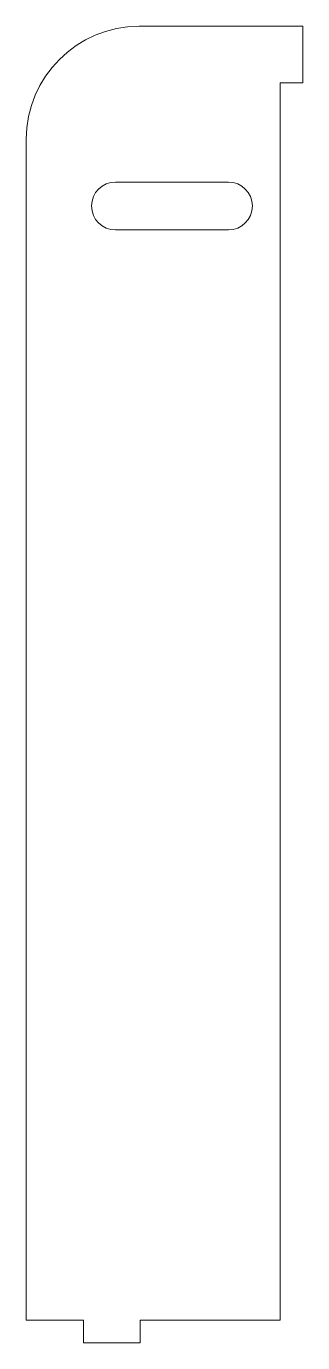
# Model space of a CAD drawing. Header units: millimetres. Extents: x 0 to 49, y -45 to 188.
import ezdxf

# ---------------------------------------------------------------- set-up
doc = ezdxf.new("R2010")
doc.units = ezdxf.units.MM
doc.layers.add('1', color=7, linetype='Continuous', true_color=0xffffff)

msp = doc.modelspace()

# ---------------------------------------------------------------- linework, layer by layer
at = {"layer": '1', "color": 163, "linetype": 'Continuous', "lineweight": 18}
for p, q in [((48.973396, 187.713053), (20, 187.713053)), ((48.973396, 177.713053), (48.973396, 187.713053)), ((44.973396, 177.713053), (48.973396, 177.713053)), ((44.973396, 177.713053), (44.973396, -41.470508)), ((0, 167.713053), (0, -41.470508)), ((0, -41.470508), (10.15, -41.470508)), ((10.15, -41.470508), (10.15, -45.470508)), ((20.15, -45.470508), (20.15, -41.470508)), ((20.15, -41.470508), (44.973396, -41.470508)), ((10.15, -45.470508), (20.15, -45.470508))]:
    msp.add_line(p, q, dxfattribs=at)
at = {"layer": '1', "color": 150, "linetype": 'Continuous', "lineweight": 18}
for p, q in [((15.804097, 160.135596), (35.804097, 160.135596)), ((35.804097, 151.635596), (15.804097, 151.635596))]:
    msp.add_line(p, q, dxfattribs=at)
at = {"layer": '1', "color": 163, "linetype": 'Continuous', "lineweight": 18}
msp.add_arc((20, 167.713053), 20, 90, 180, dxfattribs=at)
at = {"layer": '1', "color": 150, "linetype": 'Continuous', "lineweight": 18}
for centre, start, end in [((15.804097, 155.885596), 90, 270), ((35.804097, 155.885596), 270, 90)]:
    msp.add_arc(centre, 4.25, start, end, dxfattribs=at)

doc.saveas('drawing.dxf')
